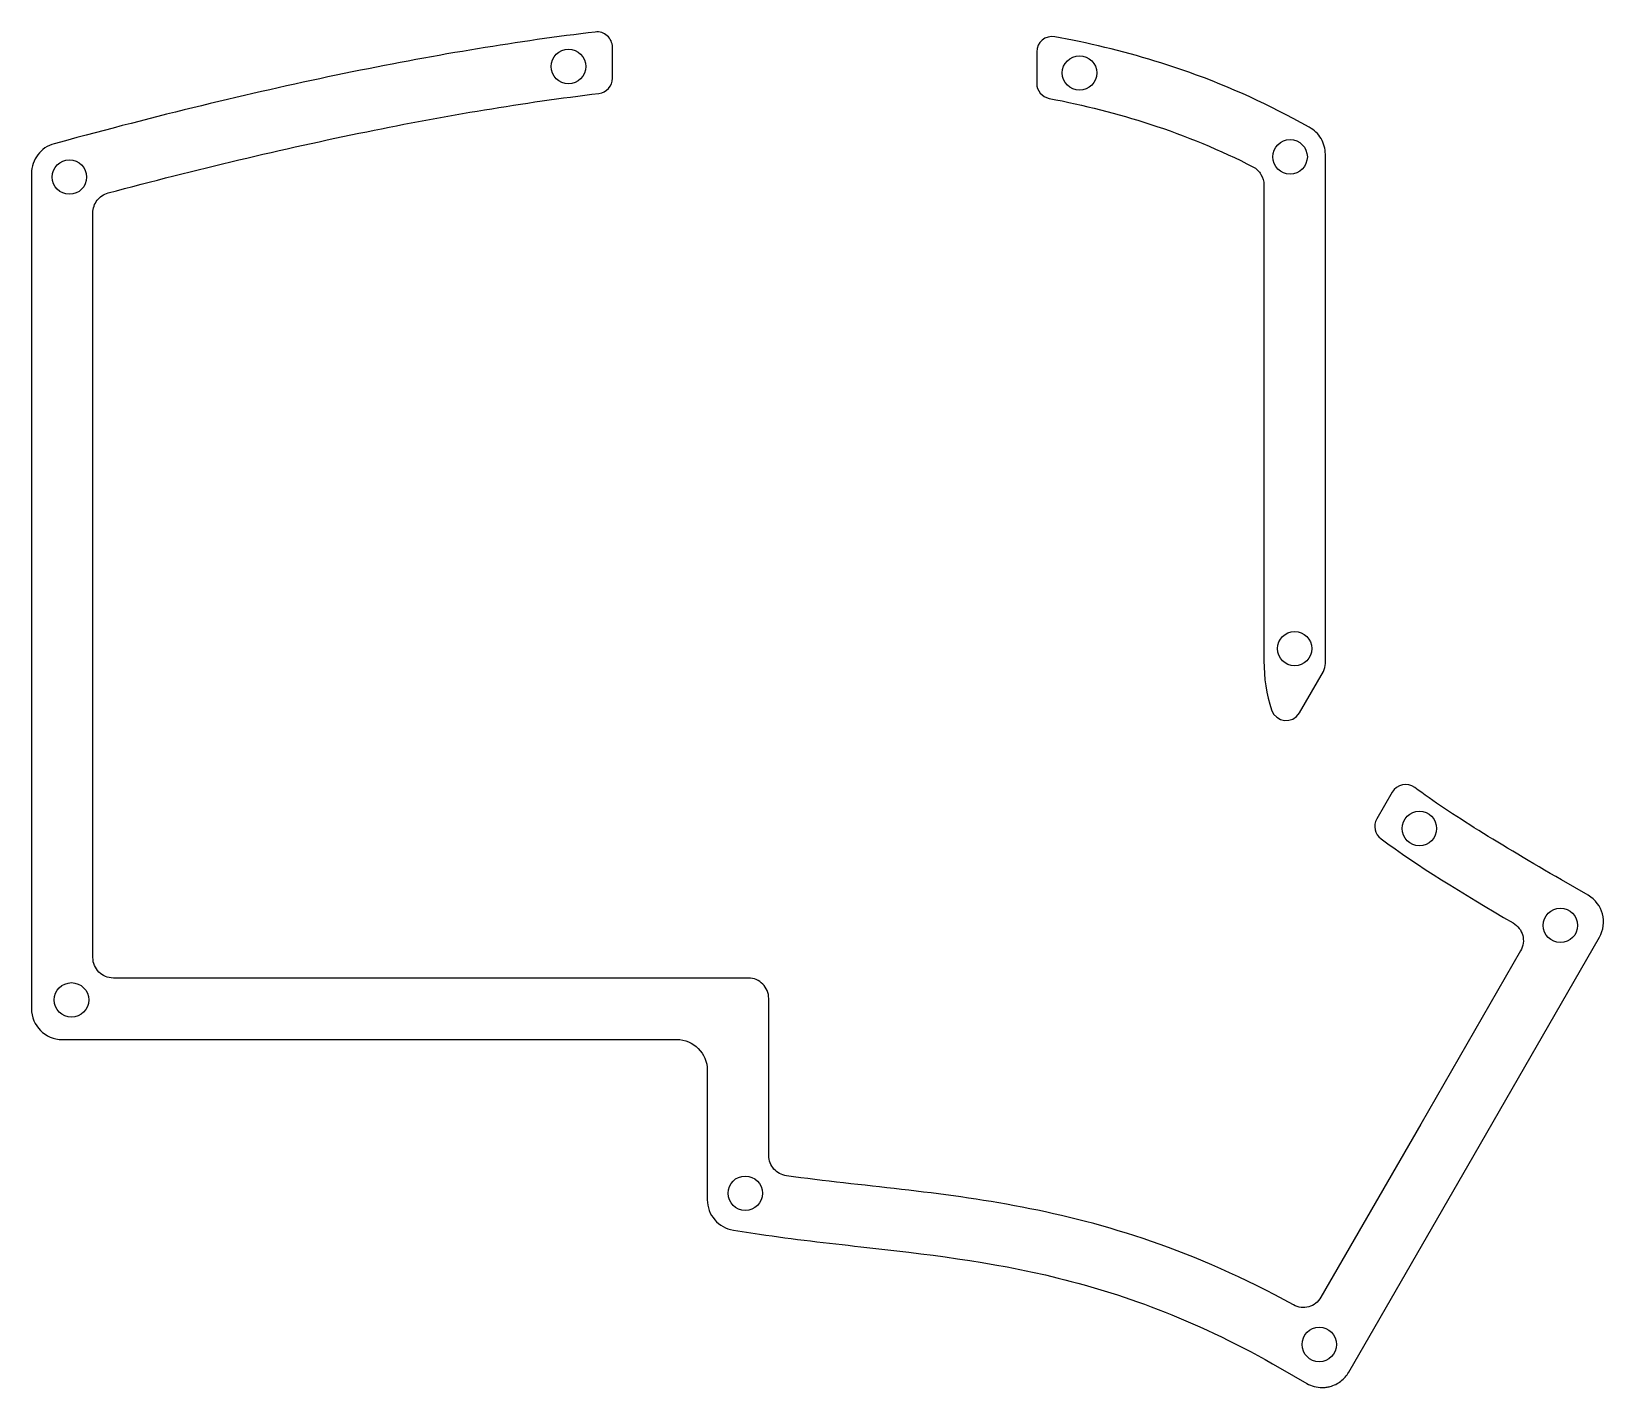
# Model space of a CAD drawing. Extents: x 0 to 154, y 0 to 132.
import ezdxf

# ---------------------------------------------------------------- set-up
doc = ezdxf.new("R2010")
doc.units = 0
doc.layers.get('0').update_dxf_attribs({"linetype": 'CONTINUOUS'})

msp = doc.modelspace()

# ---------------------------------------------------------------- linework, layer by layer
at = {"color": 190}
for p, q in [((56.8096, 128.692), (56.8096, 130.864)), ((101.716, 131.564), (99.9917, 131.884)), ((98.2225, 130.412), (98.2225, 129.159)), ((98.2225, 129.159), (98.2225, 127.35)), ((56.8096, 127.853), (56.8096, 128.692)), ((124.044, 123.487), (123.259, 123.913)), ((124.83, 123.062), (124.044, 123.487)), ((3.43131, 121.751), (2.32062, 121.453)), ((4.54064, 122.05), (3.43131, 121.751)), ((126.399, 95.7185), (126.399, 120.424)), ((0.100597, 118.556), (0.100597, 77.8055)), ((120.399, 117.434), (120.399, 94.2234)), ((6.09921, 78.3855), (6.09921, 114.718)), ((126.399, 71.0131), (126.399, 95.7185)), ((120.399, 94.2234), (120.399, 71.0131)), ((6.09921, 42.0522), (6.09921, 78.3855)), ((0.100597, 77.8055), (0.100597, 37.0568)), ((126.399, 71.0131), (126.399, 71.0131)), ((123.868, 65.9296), (126.205, 69.9766)), ((132.927, 58.1865), (131.426, 55.5886)), ((150.755, 48.8763), (149.456, 49.626)), ((152.053, 48.1266), (150.755, 48.8763)), ((153.451, 46.3049), (153.451, 46.3049)), ((140.917, 22.8148), (153.152, 44.0284)), ((145.46, 42.7013), (135.715, 25.8051)), ((39.0853, 40.0569), (8.09597, 40.0569)), ((70.0733, 40.0569), (39.0853, 40.0569)), ((72.0686, 30.3995), (72.0686, 38.0601)), ((3.10058, 34.0568), (33.0853, 34.0568)), ((33.0853, 34.0568), (63.0714, 34.0568)), ((66.07, 31.0582), (66.07, 24.7427)), ((72.0686, 22.7376), (72.0686, 30.3995)), ((66.07, 24.7427), (66.07, 18.4271)), ((135.715, 25.8051), (125.969, 8.90901)), ((128.681, 1.60128), (140.917, 22.8148)), ((68.6195, 15.4616), (69.8941, 15.2673)), ((69.8941, 15.2673), (71.1701, 15.073)), ((121.984, 2.00229), (123.283, 1.25126)), ((123.283, 1.25126), (124.583, 0.501608))]:
    msp.add_line(p, q, dxfattribs=at)
at = {"color": 152}
for p, q in [((54.2011, 128.991), (54.2011, 128.991)), ((104.082, 128.361), (104.082, 128.361)), ((124.64, 120.176), (124.64, 120.176)), ((5.48873, 118.203), (5.48873, 118.203)), ((125.081, 72.1942), (125.081, 72.1942)), ((137.259, 54.6435), (137.259, 54.6435)), ((151.023, 45.1915), (151.023, 45.1915)), ((5.68717, 37.9236), (5.68717, 37.9236)), ((71.4583, 19.0569), (71.4583, 19.0569)), ((127.484, 4.29948), (127.484, 4.29948))]:
    msp.add_line(p, q, dxfattribs=at)
at = {"color": 190}
for points in [[(55.1229, 132.355), (47.716, 131.47), (39.8293, 130.175), (31.4151, 128.461)], [(56.3026, 131.989), (55.9939, 132.263), (55.572, 132.409), (55.1229, 132.355)], [(99.9917, 131.884), (99.0713, 132.055), (98.2225, 131.348), (98.2225, 130.412)], [(56.8096, 130.864), (56.8096, 131.314), (56.6127, 131.714), (56.3026, 131.989)], [(111.522, 128.964), (108.402, 129.997), (105.137, 130.864), (101.716, 131.564)], [(31.4151, 128.461), (22.9995, 126.745), (14.0574, 124.612), (4.54064, 122.05)], [(55.4867, 126.365), (56.2419, 126.456), (56.8096, 127.092), (56.8096, 127.853)], [(123.259, 123.913), (119.592, 125.9), (115.686, 127.581), (111.522, 128.964)], [(32.8235, 122.632), (40.5832, 124.211), (48.157, 125.48), (55.4867, 126.365)], [(98.2225, 127.35), (98.2225, 126.629), (98.7379, 126.016), (99.4463, 125.88)], [(99.4463, 125.88), (102.847, 125.225), (106.127, 124.393), (109.274, 123.37)], [(109.274, 123.37), (112.799, 122.227), (116.158, 120.843), (119.335, 119.2)], [(125.978, 121.959), (125.706, 122.415), (125.313, 122.8), (124.83, 123.062)], [(2.32062, 121.453), (1.66605, 121.277), (1.1107, 120.891), (0.719335, 120.381)], [(7.58885, 116.655), (16.1616, 118.936), (24.5966, 120.959), (32.8235, 122.632)], [(126.399, 120.424), (126.399, 120.974), (126.249, 121.503), (125.978, 121.959)], [(0.719335, 120.381), (0.327973, 119.87), (0.100597, 119.235), (0.100597, 118.556)], [(119.335, 119.2), (119.665, 119.031), (119.931, 118.775), (120.115, 118.467)], [(120.115, 118.467), (120.299, 118.16), (120.399, 117.804), (120.399, 117.434)], [(6.09921, 114.718), (6.09921, 115.171), (6.25217, 115.597), (6.51538, 115.939)], [(6.51538, 115.939), (6.77718, 116.28), (7.14925, 116.538), (7.58885, 116.655)], [(120.399, 71.0131), (120.399, 69.3222), (120.654, 67.7333), (121.147, 66.2146)], [(126.205, 69.9766), (126.341, 70.2123), (126.413, 70.4825), (126.405, 70.7552)], [(126.405, 70.7552), (126.401, 70.841), (126.399, 70.9263), (126.399, 71.0131)], [(121.147, 66.2146), (121.549, 64.9827), (123.22, 64.8077), (123.868, 65.9296)], [(135.117, 58.6479), (134.396, 59.1799), (133.375, 58.9622), (132.927, 58.1865)], [(149.456, 49.626), (143.452, 53.0916), (138.707, 55.9992), (135.117, 58.6479)], [(131.426, 55.5886), (131.043, 54.9257), (131.218, 54.0812), (131.834, 53.6293)], [(131.834, 53.6293), (135.388, 51.0191), (139.712, 48.3553), (144.733, 45.4297)], [(153.451, 46.3049), (153.252, 47.0461), (152.771, 47.7118), (152.053, 48.1266)], [(153.152, 44.0284), (153.566, 44.7463), (153.65, 45.5634), (153.451, 46.3049)], [(144.733, 45.4297), (145.208, 45.1513), (145.528, 44.7089), (145.659, 44.2143)], [(145.659, 44.2143), (145.791, 43.7212), (145.734, 43.1782), (145.46, 42.7013)], [(6.68486, 40.6411), (6.32382, 41.0023), (6.09921, 41.5011), (6.09921, 42.0522)], [(8.09597, 40.0569), (7.54475, 40.0569), (7.04592, 40.2802), (6.68486, 40.6411)], [(71.4844, 39.4712), (71.1232, 39.8336), (70.6244, 40.0569), (70.0733, 40.0569)], [(72.0686, 38.0601), (72.0686, 38.6112), (71.8453, 39.11), (71.4844, 39.4712)], [(0.100597, 37.0568), (0.100597, 36.2285), (0.435462, 35.4775), (0.978408, 34.9346)], [(0.978408, 34.9346), (1.52135, 34.3917), (2.27101, 34.0568), (3.10058, 34.0568)], [(63.0714, 34.0568), (63.8997, 34.0568), (64.6493, 33.7206), (65.1909, 33.1777)], [(65.1909, 33.1777), (65.7338, 32.6347), (66.07, 31.885), (66.07, 31.0582)], [(72.5646, 21.4216), (72.2545, 21.7758), (72.0686, 22.2374), (72.0686, 22.7376)], [(73.805, 20.7546), (73.309, 20.8235), (72.8747, 21.0688), (72.5646, 21.4216)], [(96.8005, 17.6982), (88.6975, 19.2567), (81.1735, 19.7363), (73.805, 20.7546)], [(66.07, 18.4271), (66.07, 17.6857), (66.3402, 16.9995), (66.7949, 16.4717)], [(123.275, 8.16074), (113.587, 13.4993), (104.904, 16.1382), (96.8005, 17.6982)], [(66.7949, 16.4717), (67.2483, 15.9439), (67.8864, 15.5718), (68.6195, 15.4616)], [(71.1701, 15.073), (72.8183, 14.8235), (74.4774, 14.6058), (76.1312, 14.4046)], [(76.1312, 14.4046), (77.7847, 14.2034), (79.4314, 14.0202), (81.0535, 13.8396)], [(81.0535, 13.8396), (87.274, 13.1451), (93.6004, 12.4395), (100.325, 10.7804)], [(100.325, 10.7804), (107.05, 9.12262), (114.172, 6.50984), (121.984, 2.00229)], [(124.776, 7.98435), (124.289, 7.85068), (123.752, 7.89891), (123.275, 8.16074)], [(125.969, 8.90901), (125.698, 8.43774), (125.262, 8.11939), (124.776, 7.98435)], [(127.909, 0.720714), (128.218, 0.957735), (128.481, 1.25677), (128.681, 1.60128)], [(124.583, 0.501608), (124.813, 0.369316), (125.057, 0.268718), (125.309, 0.201194)], [(125.309, 0.201194), (125.561, 0.13367), (125.822, 0.100597), (126.082, 0.100597)], [(126.082, 0.100597), (126.213, 0.100597), (126.343, 0.108865), (126.472, 0.125402)], [(126.472, 0.125402), (126.602, 0.141938), (126.731, 0.168121), (126.86, 0.202572)], [(126.86, 0.202572), (127.244, 0.305925), (127.599, 0.482314), (127.909, 0.720714)]]:
    msp.add_open_spline(points, degree=3, dxfattribs=at)
at = {"color": 152}
for points in [[(50.8413, 128.991), (50.8413, 129.919), (51.5938, 130.671), (52.5212, 130.671)], [(52.5212, 130.671), (53.4487, 130.671), (54.2011, 129.919), (54.2011, 128.991)], [(52.5212, 127.312), (51.5938, 127.312), (50.8413, 128.064), (50.8413, 128.991)], [(54.2011, 128.991), (54.2011, 128.064), (53.4487, 127.312), (52.5212, 127.312)], [(100.721, 128.361), (100.721, 129.289), (101.473, 130.041), (102.401, 130.041)], [(102.401, 130.041), (103.329, 130.041), (104.082, 129.289), (104.082, 128.361)], [(102.401, 126.682), (101.473, 126.682), (100.721, 127.434), (100.721, 128.361)], [(104.082, 128.361), (104.082, 127.434), (103.329, 126.682), (102.401, 126.682)], [(121.278, 120.176), (121.278, 121.103), (122.031, 121.856), (122.958, 121.856)], [(122.958, 121.856), (123.887, 121.856), (124.64, 121.103), (124.64, 120.176)], [(2.12769, 118.203), (2.12769, 119.13), (2.8801, 119.882), (3.80753, 119.882)], [(3.80753, 119.882), (4.73632, 119.882), (5.48873, 119.13), (5.48873, 118.203)], [(122.958, 118.496), (122.031, 118.496), (121.278, 119.248), (121.278, 120.176)], [(124.64, 120.176), (124.64, 119.248), (123.887, 118.496), (122.958, 118.496)], [(3.80753, 116.523), (2.8801, 116.523), (2.12769, 117.275), (2.12769, 118.203)], [(5.48873, 118.203), (5.48873, 117.275), (4.73632, 116.523), (3.80753, 116.523)], [(121.719, 72.1942), (121.719, 73.1213), (122.472, 73.8738), (123.399, 73.8738)], [(123.399, 73.8738), (124.328, 73.8738), (125.081, 73.1213), (125.081, 72.1942)], [(123.399, 70.5143), (122.472, 70.5143), (121.719, 71.2668), (121.719, 72.1942)], [(125.081, 72.1942), (125.081, 71.2668), (124.328, 70.5143), (123.399, 70.5143)], [(133.9, 54.6435), (133.9, 55.572), (134.652, 56.3231), (135.58, 56.3231)], [(135.58, 56.3231), (136.507, 56.3231), (137.259, 55.572), (137.259, 54.6435)], [(135.58, 52.9636), (134.652, 52.9636), (133.9, 53.7161), (133.9, 54.6435)], [(137.259, 54.6435), (137.259, 53.7161), (136.507, 52.9636), (135.58, 52.9636)], [(147.664, 45.1915), (147.664, 46.12), (148.416, 46.8725), (149.344, 46.8725)], [(149.344, 46.8725), (150.271, 46.8725), (151.023, 46.12), (151.023, 45.1915)], [(149.344, 43.5116), (148.416, 43.5116), (147.664, 44.2641), (147.664, 45.1915)], [(151.023, 45.1915), (151.023, 44.2641), (150.271, 43.5116), (149.344, 43.5116)], [(2.32613, 37.9236), (2.32613, 38.8511), (3.07854, 39.6035), (4.00597, 39.6035)], [(4.00597, 39.6035), (4.93476, 39.6035), (5.68717, 38.8511), (5.68717, 37.9236)], [(4.00597, 36.2437), (3.07854, 36.2437), (2.32613, 36.9962), (2.32613, 37.9236)], [(5.68717, 37.9236), (5.68717, 36.9962), (4.93476, 36.2437), (4.00597, 36.2437)], [(68.097, 19.0569), (68.097, 19.9843), (68.8495, 20.7367), (69.777, 20.7367)], [(69.777, 20.7367), (70.7058, 20.7367), (71.4583, 19.9843), (71.4583, 19.0569)], [(69.777, 17.3771), (68.8495, 17.3771), (68.097, 18.1295), (68.097, 19.0569)], [(71.4583, 19.0569), (71.4583, 18.1295), (70.7058, 17.3771), (69.777, 17.3771)], [(124.123, 4.29948), (124.123, 5.2269), (124.875, 5.9793), (125.802, 5.9793)], [(125.802, 5.9793), (126.731, 5.9793), (127.484, 5.2269), (127.484, 4.29948)], [(125.802, 2.61965), (124.875, 2.61965), (124.123, 3.37206), (124.123, 4.29948)], [(127.484, 4.29948), (127.484, 3.37206), (126.731, 2.61965), (125.802, 2.61965)]]:
    msp.add_open_spline(points, degree=3, dxfattribs=at)

doc.saveas('drawing.dxf')
